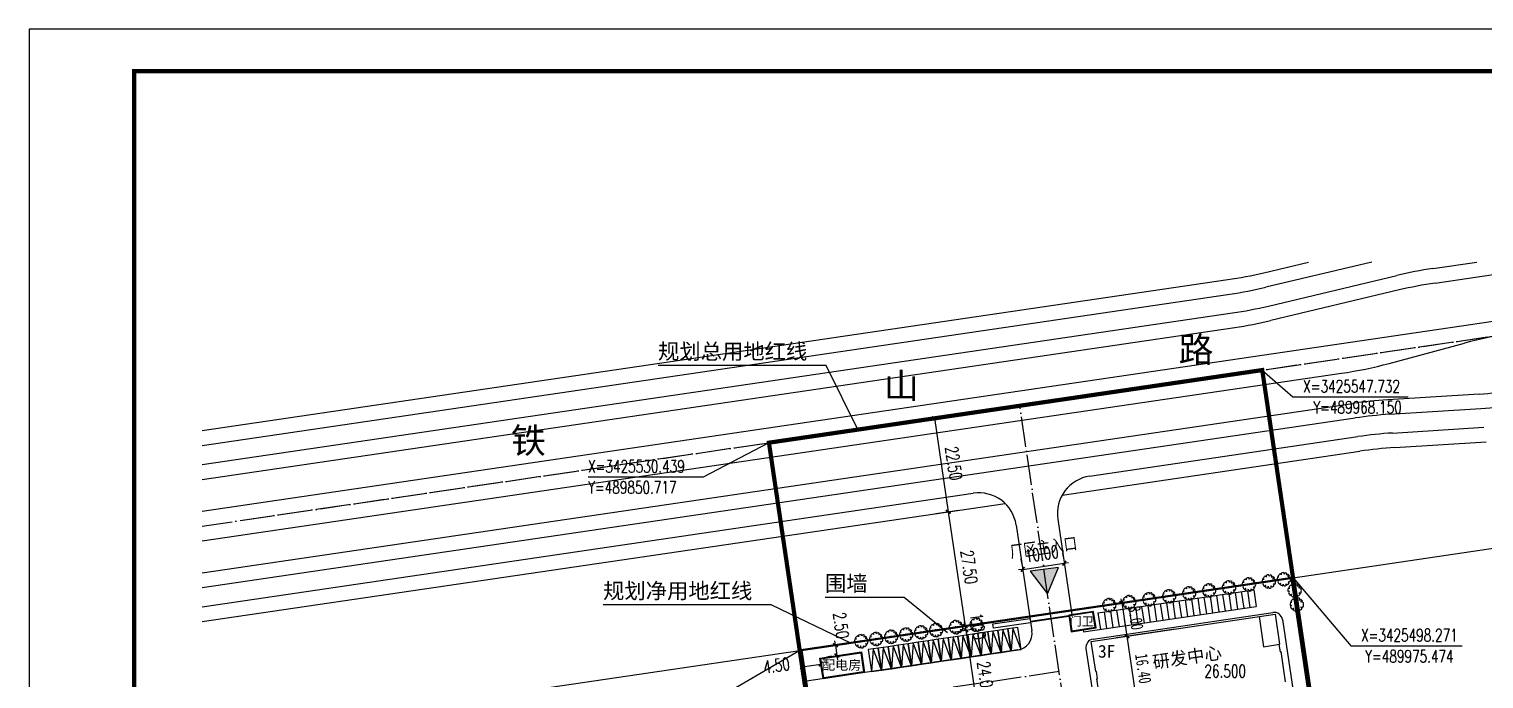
# Model space of a CAD drawing. Header units: millimetres. Extents: x 475841 to 500774, y 3420694 to 3426131.
# Drawn here: x 495581.1 to 495927.4, y 3425548.8 to 3425703.5 of the extents above; entities that cross this region are included whole.
import ezdxf

# ---------------------------------------------------------------- set-up
doc = ezdxf.new("R2010")
doc.units = ezdxf.units.MM
doc.header["$LTSCALE"] = 10
for name, pattern in [('ACAD_ISO04W100', [30.5, 24, -3, 0.5, -3]), ('ACAD_ISO05W100', [33, 24, -3, 0, -3, 0, -3]), ('DASH', [0.35, 0.25, -0.1])]:
    doc.linetypes.add(name, pattern=pattern)
doc.layers.get('0').update_dxf_attribs({"linetype": 'CONTINUOUS'})
doc.layers.get('Defpoints').update_dxf_attribs({"linetype": 'CONTINUOUS'})
for name, color, linetype in [('DIM_COOR', 3, 'CONTINUOUS'), ('DIM_ELEV', 3, 'CONTINUOUS'), ('DIM_LEAD', 3, 'CONTINUOUS'), ('E02', 7, 'CONTINUOUS'), ('PUB_DIM', 3, 'CONTINUOUS'), ('PUB_TEXT', 7, 'CONTINUOUS'), ('PUB_TITLE', 4, 'CONTINUOUS'), ('Road', 7, 'CONTINUOUS'), ('ROAD-1', 75, 'CONTINUOUS'), ('TREE', 66, 'CONTINUOUS'), ('XROAD', 7, 'CONTINUOUS'), ('停车位', 152, 'CONTINUOUS'), ('原道路', 7, 'CONTINUOUS'), ('建筑', 2, 'CONTINUOUS'), ('建筑外', 2, 'CONTINUOUS'), ('用地红线', 1, 'CONTINUOUS'), ('道路', 150, 'CONTINUOUS')]:
    doc.layers.add(name, color=color, linetype=linetype)
doc.styles.add('_TCH_DIM', font='SIMPLEX', dxfattribs={"bigfont": 'GBCBIG'})
doc.styles.add('_TCH_DIM_T3', font='simhei.ttf', dxfattribs={"width": 0.7058823529411765})
doc.styles.add('DIM_FONT', font='SIMPLEX', dxfattribs={"width": 0.7, "bigfont": 'GBCBIG'})
doc.styles.add('DIMST', font='SimSun.ttf', dxfattribs={"width": 0.8})
doc.styles.add('宋体', font='NSimSun.ttf')
doc.dimstyles.new('_TCH_ARCH_M_M&&1', dxfattribs={"dimtxt": 2.975, "dimasz": 1, "dimexe": 2.5, "dimexo": 3, "dimgap": 1.2625, "dimtad": 1, "dimzin": 0, "dimdsep": 46, "dimtxsty": '_TCH_DIM_T3', "dimblk": 'ARCHTICK', "dimcen": 0.09, "dimclrt": 7, "dimazin": 2, "dimtfac": 1, "dimtix": 1, "dimtmove": 2, "dimatfit": 3, "dimfxl": 1, "dimtolj": 1, "dimtzin": 0, "dimarcsym": 0})
doc.dimstyles.new('DIMN1', dxfattribs={"dimscale": 0.01, "dimtxt": 300, "dimasz": 100, "dimexe": 250, "dimexo": 300, "dimgap": 150, "dimtad": 1, "dimzin": 0, "dimdsep": 46, "dimtxsty": 'DIM_FONT', "dimblk": 'ARCHTICK', "dimcen": 0.09, "dimclrt": 7, "dimazin": 2, "dimtfac": 1, "dimtdec": 0, "dimtix": 1, "dimtmove": 2, "dimatfit": 3, "dimldrblk": 'ARCHTICK', "dimfxl": 1, "dimtolj": 1, "dimtzin": 0, "dimarcsym": 0})

# ---------------------------------------------------------------- blocks, each defined once
blk = doc.blocks.new('sdfedf')
at = {"layer": '停车位', "linetype": 'Continuous', "flags": 128}
for points in [[(40390647.62879141, 3427557.294919356), (40390647.62879141, 3427562.594919356), (40390650.02879141, 3427562.594919356), (40390650.02879141, 3427557.294919356), (40390647.62879141, 3427557.294919356)], [(40390647.62879141, 3427557.294919356), (40390648.82879141, 3427562.594919356), (40390650.02879141, 3427557.294919356)]]:
    blk.add_lwpolyline(points, dxfattribs=at)
blk = doc.blocks.new('dfghfg')
at = {"layer": 'TREE', "color": 68, "linetype": 'ByBlock'}
for p, q in [((509406.268241089, 3423593.02005374), (509406.6218178452, 3423593.059964756)), ((509406.6218178452, 3423593.059964756), (509406.3612876038, 3423593.19965331)), ((509406.3612876038, 3423593.19965331), (509406.3612876038, 3423593.19965331))]:
    blk.add_line(p, q, dxfattribs=at)
blk.add_circle((509407.7112059934, 3423592.546626457), 0.1145738825968271, dxfattribs=at)
for centre, radius, start, end in [((509407.7887004479, 3423592.491841269), 1.609597799522454, 160.84261869678, 187.2750076440113), ((509405.9832870107, 3423589.655919177), 2.640362469471504, 77.37282248883797, 85.46489281695875), ((509407.7887004479, 3423592.491841269), 1.572737422721862, 200.8102930087737, 231.439166426255), ((509407.800271239, 3423590.982997603), 1.760148235436332, 134.7781717335422, 147.3314574977826), ((509407.7887004479, 3423592.491841269), 1.580153127283923, 126.075086223134, 153.6245358131393), ((509406.7472989185, 3423593.104986691), 0.6732104297996909, 48.5203268672571, 80.51513693256157), ((509407.7887004479, 3423592.491841269), 1.596549086296694, 89.3321471959067, 114.3856331152114), ((509406.8375576603, 3423593.679193986), 0.3900161243638617, 343.6554953862048, 39.76000018146443), ((509407.2895467119, 3423593.828860295), 0.5791184094101951, 352.0774787647887, 26.61285016253057), ((509407.5601130034, 3423594.249938668), 0.6055300923599419, 304.1868347815371, 338.5410985510942), ((509407.7887004479, 3423592.491841269), 1.591907737864887, 62.87665778857271, 77.70212823482788), ((509408.0533987829, 3423593.910572988), 0.4610683567131214, 315.8454028106174, 359.7650515062693), ((509407.0806276748, 3423598.269274246), 4.896501161568438, 285.4397492945918, 290.7099386926781), ((509409.0496460202, 3423592.613822839), 0.7006536032791523, 83.53226132943118, 121.6543916424332), ((509410.690284622, 3423598.754125987), 5.896447816781405, 250.0864903273932, 256.3451087771562), ((509408.8866493223, 3423593.876725358), 1.966765796431264, 266.7454956895844, 282.0146248625083), ((509407.8133969895, 3423590.589947882), 1.635690329822331, 39.65359599870332, 53.9929854139696), ((509407.7887004479, 3423592.491841269), 1.569924453832538, 31.4098291469576, 49.47525297383514), ((509407.7887004479, 3423592.491841269), 1.600755679284595, 340.3307325954515, 19.42996922854628), ((509407.0609610301, 3423591.294675653), 0.2616410892313545, 97.74103767457468, 188.8107565302257), ((509403.7624485414, 3423590.92411883), 3.323492048011952, 2.946470818834649, 10.92381899814963), ((509407.7887004479, 3423592.491841269), 1.565680468177276, 243.1498331388282, 261.8356211134359), ((509408.1887524428, 3423591.154822243), 0.6608835852679074, 160.6008391786249, 199.3991608213751), ((509408.1146230217, 3423591.411938739), 0.5337378644736782, 186.1911477479429, 248.4951671808744), ((509407.7887004479, 3423592.491841269), 1.581857874712538, 274.7236252429284, 290.3276997671185), ((509408.7005242803, 3423591.354377321), 0.490350427398323, 170.631365062305, 220.6278085510842), ((509408.7899798857, 3423592.128594016), 0.9004539116576759, 230.4582339469005, 263.1092794007052), ((509407.7887004479, 3423592.491841269), 1.542217127291086, 305.3940400608477, 326.2463754165215)]:
    blk.add_arc(centre, radius, start, end, dxfattribs=at)
blk = doc.blocks.new('_ArchTick')
at = {"color": 0, "linetype": 'ByBlock', "const_width": 0.4}
blk.add_lwpolyline([(-0.5, -0.5), (0.5, 0.5)], dxfattribs=at)
blk = doc.blocks.new('*D76')
at = {"layer": 'Defpoints', "color": 0}
for p in [(495797.9396763309, 3425560.476666579), (495798.0865080122, 3425559.485058802), (495804.0364690818, 3425560.366095447)]:
    blk.add_point(p, dxfattribs=at)
at = {"layer": 'PUB_DIM', "color": 0, "lineweight": -2}
for p, q in [((495803.8896374005, 3425561.357703223), (495803.7431601698, 3425562.346917266)), ((495800.9073184568, 3425560.916098271), (495806.3626725056, 3425561.7238963)), ((495801.0541501381, 3425559.924490495), (495806.5095041869, 3425560.732288524)), ((495803.8896374005, 3425561.357703223), (495804.0364690818, 3425560.366095447)), ((495804.0364690818, 3425560.366095447), (495804.1829463125, 3425559.376881405))]:
    blk.add_line(p, q, dxfattribs=at)
for p, rotation in [((495803.8896374005, 3425561.357703223), 278.4228317147587), ((495804.0364690818, 3425560.366095447), 98.42283171475864)]:
    blk.add_blockref('_ArchTick', p, dxfattribs=dict(at, rotation=rotation))
at = {"layer": 'PUB_DIM', "color": 7, "insert": (495806.9306953669, 3425561.301331026), "char_height": 3, "attachment_point": 5, "rotation": 278.4228317147587, "style": 'DIM_FONT'}
blk.add_mtext('\\A1;1.00', dxfattribs=at)
blk = doc.blocks.new('*D79')
at = {"layer": 'Defpoints', "color": 0}
for p in [(495774.6717137569, 3425557.050324281), (495773.374046531, 3425554.333087444), (495775.035820321, 3425554.577802248)]:
    blk.add_point(p, dxfattribs=at)
at = {"layer": 'PUB_DIM', "color": 0, "lineweight": -2}
for p, q in [((495771.7037228707, 3425556.613254378), (495770.5366142284, 3425556.441384557)), ((495773.0099399669, 3425556.805609476), (495772.8642499993, 3425557.794939771)), ((495773.0099399669, 3425556.805609476), (495773.374046531, 3425554.333087444)), ((495772.0678294348, 3425554.140732346), (495770.9007207925, 3425553.968862525)), ((495773.374046531, 3425554.333087444), (495773.5197364986, 3425553.343757149))]:
    blk.add_line(p, q, dxfattribs=at)
for p, rotation in [((495773.0099399669, 3425556.805609476), 278.3772357165616), ((495773.374046531, 3425554.333087444), 98.37723571656163)]:
    blk.add_blockref('_ArchTick', p, dxfattribs=dict(at, rotation=rotation))
at = {"layer": 'PUB_DIM', "color": 7, "insert": (495774.3431153567, 3425561.498399997), "char_height": 3, "attachment_point": 5, "rotation": 278.37723571656164, "style": 'DIM_FONT'}
blk.add_mtext('\\A1;2.50', dxfattribs=at)
blk = doc.blocks.new('*D80')
at = {"layer": 'Defpoints', "color": 0}
for p in [(495764.9968375703, 3425552.273594087), (495769.4482252029, 3425552.932730438), (495769.5402195191, 3425552.311459344)]:
    blk.add_point(p, dxfattribs=at)
at = {"layer": 'PUB_DIM', "color": 0, "lineweight": -2}
for p, q in [((495765.0888318864, 3425551.652322994), (495769.5402195191, 3425552.311459344)), ((495765.4362692624, 3425549.305951962), (495765.4550249632, 3425549.179287889)), ((495769.887656895, 3425549.965088312), (495769.9064125958, 3425549.838424239))]:
    blk.add_line(p, q, dxfattribs=at)
for p, rotation in [((495765.0888318864, 3425551.652322994), 188.4228317156639), ((495769.5402195191, 3425552.311459344), 8.422831715663905)]:
    blk.add_blockref('_ArchTick', p, dxfattribs=dict(at, rotation=rotation))
at = {"layer": 'PUB_DIM', "color": 7, "insert": (495758.9867122773, 3425551.954173939), "char_height": 3, "attachment_point": 5, "rotation": 8.422831715663909, "style": 'DIM_FONT'}
blk.add_mtext('\\A1;4.50', dxfattribs=at)
blk = doc.blocks.new('*D81')
at = {"layer": 'Defpoints', "color": 0}
for p in [(495827.4994507794, 3425576.315128287), (495817.8295792693, 3425573.349293149), (495827.7217196891, 3425574.814065456)]:
    blk.add_point(p, dxfattribs=at)
at = {"layer": 'PUB_DIM', "color": 0, "lineweight": -2}
for p, q in [((495817.3901475772, 3425576.316935275), (495817.2411172829, 3425577.323391085)), ((495817.6073103596, 3425574.85035598), (495827.4994507794, 3425576.315128287)), ((495827.282287997, 3425577.781707582), (495827.1332577027, 3425578.788163392)), ((495827.4994507794, 3425576.315128287), (495828.4886648214, 3425576.461605518)), ((495817.6073103596, 3425574.85035598), (495816.6180963176, 3425574.70387875))]:
    blk.add_line(p, q, dxfattribs=at)
for p, rotation in [((495827.4994507794, 3425576.315128287), 188.4228317142264), ((495817.6073103596, 3425574.85035598), 8.422831714226469)]:
    blk.add_blockref('_ArchTick', p, dxfattribs=dict(at, rotation=rotation))
at = {"layer": 'PUB_DIM', "color": 7, "insert": (495822.1139488774, 3425578.55038426), "char_height": 3, "attachment_point": 5, "rotation": 8.422831714226502, "style": 'DIM_FONT'}
blk.add_mtext('\\A1;10.00', dxfattribs=at)
blk = doc.blocks.new('12')
at = {"layer": '道路'}
for p, q in [((489927.8713250434, 3425483.67492755, 1.332943100000001), (489970.6831827897, 3425490.014265743, 1.332943100000001)), ((489972.9545653348, 3425488.32879212, 1.332943100000001), (489975.7962236107, 3425469.138039708, 1.332943100000001)), ((489926.1858514205, 3425481.403545004, 1.332943100000001), (489927.7092146211, 3425471.115718963, 1.332943100000001)), ((489949.6206744057, 3425469.972922762, 1.332943100000001), (489950.0103038398, 3425467.341613409, 1.332943100000001)), ((489975.7962236107, 3425469.138039708, 1.332943100000001), (489952.2816863852, 3425465.656139787, 1.332943100000001)), ((489941.9678097964, 3425468.677985207, 1.332943100000001), (489942.3340028737, 3425466.204950099, 1.332943100000001)), ((489940.6485292512, 3425463.933567554, 1.332943100000001), (489937.9304360764, 3425463.531087661, 1.332943100000001)), ((489967.5201279267, 3425459.825333675, 1.332943100000001), (489918.2078079341, 3425452.523443722, 1.332943100000001))]:
    blk.add_line(p, q, dxfattribs=at)
for centre, radius, start, end in [((489970.9761372508, 3425488.035837659, 1.332943100000001), 2, 8.422831716459806, 98.42283170699085), ((489936.6121409991, 3425472.434014039, 1.332943100000001), 9, 188.4228317173273, 278.4228317215334), ((489940.3555747897, 3425465.911995638, 1.332943100000001), 2, 278.4228317163594, 8.42283171693803), ((489951.9887319237, 3425467.634567871, 1.332943100000001), 2, 188.4228317169874, 278.422831717655), ((489968.8384230035, 3425450.922407297, 1.332943100000001), 9, 8.422831716770121, 98.42283171823604)]:
    blk.add_arc(centre, radius, start, end, dxfattribs=at)
at = {"layer": '停车位', "linetype": 'Continuous', "extrusion": (-0.04157806923064616, 0.2807918294674022, 0.9588676721338565), "xscale": -1, "rotation": 269.9979916014138}
for p in [(-4415400.02159964, -43570855.62606674, 941472.7765936237), (-4415405.319170464, -43570855.62588104, 941472.7765936237), (-4415410.617471009, -43570855.62586053, 941472.77659362), (-4415415.915771568, -43570855.6262319, 941472.77659362)]:
    blk.add_blockref('sdfedf', p, dxfattribs=at)
at = {"layer": '停车位', "linetype": 'Continuous', "xscale": -1, "rotation": 8.422831722242057}
for p in [(40947015.94010919, 5951175.918119857, 1.332943100000001), (40946991.30515897, 5951172.270315506), (40947001.69542702, 5951173.80884774, 1.332943100000001), (40947004.06954072, 5951174.160393093, 1.332943100000001), (40947006.44365441, 5951174.511938445, 1.332943100000001), (40947008.8177681, 5951174.863483798, 1.332943100000001), (40947011.1918818, 5951175.215029152, 1.332943100000001), (40947013.56599549, 5951175.566574505, 1.332943100000001), (40946984.18281789, 5951171.215679446), (40946986.55693159, 5951171.567224801), (40946988.93104528, 5951171.918770151)]:
    blk.add_blockref('sdfedf', p, dxfattribs=at)
blk = doc.blocks.new('16')
at = {"layer": '道路'}
blk.add_arc((489928.1642795045, 3425481.696499466, 1.332943100000001), 2, 98.42283170650772, 188.422831717971, dxfattribs=at)
blk.add_blockref('12', (0, 0))
blk = doc.blocks.new('*D86')
at = {"layer": 'Defpoints', "color": 0}
for p in [(495855.7132737058, 3425568.992960934), (495842.3751972535, 3425558.934829107), (495856.8844940331, 3425561.083283864)]:
    blk.add_point(p, dxfattribs=at)
at = {"layer": 'PUB_DIM', "color": 0, "lineweight": -2}
for p, q in [((495852.7456315799, 3425568.553529242), (495838.7309418212, 3425566.478313101)), ((495841.2039769262, 3425566.844506178), (495841.0574996953, 3425567.83372022)), ((495841.2039769262, 3425566.844506178), (495842.3751972535, 3425558.934829107)), ((495853.9168519072, 3425560.643852171), (495839.9021621486, 3425558.56863603)), ((495842.3751972535, 3425558.934829107), (495842.5216744843, 3425557.945615065))]:
    blk.add_line(p, q, dxfattribs=at)
for p, rotation in [((495841.2039769262, 3425566.844506178), 278.4228317224011), ((495842.3751972535, 3425558.934829107), 98.42283172240109)]:
    blk.add_blockref('_ArchTick', p, dxfattribs=dict(at, rotation=rotation))
at = {"layer": 'PUB_DIM', "color": 7, "insert": (495844.5264589176, 3425563.294928172), "char_height": 2.975, "attachment_point": 5, "rotation": 278.4228317224011, "style": '_TCH_DIM_T3'}
blk.add_mtext('\\A1;8.00', dxfattribs=at)

msp = doc.modelspace()

# ---------------------------------------------------------------- hatches: boundary and pattern name
msp.add_hatch(color=1).paths.add_polyline_path([(495819.4050639238, 3425574.384753252), (495823.5292765944, 3425568.992161148), (495826.1372919393, 3425575.26013012)])

# ---------------------------------------------------------------- linework, layer by layer
at = {"color": 1, "elevation": 1.332943100000001}
msp.add_lwpolyline([(495826.1372919393, 3425575.26013012), (495819.4050639238, 3425574.384753252), (495823.5292765944, 3425568.992161148)], close=True, dxfattribs=at)
at = {"elevation": 1.332943100000001}
msp.add_lwpolyline([(495873.8798157698, 3425563.599855155), (495874.9403109191, 3425556.43794549), (495878.7388928405, 3425557.000418055)], dxfattribs=at)
at = {"layer": 'Defpoints', "elevation": 1.332943100000001, "flags": 128}
for points in [[(495874.620764402, 3425622.308180274), (495910.7254246118, 3425378.480271422)], [(495757.1872211555, 3425605.014775648), (495793.3041150896, 3425361.104248004)]]:
    msp.add_lwpolyline(points, dxfattribs=at)
at = {"layer": 'DIM_COOR', "color": 3}
for p, q in [((495874.6207644021, 3425622.308180274), (495881.8697594607, 3425615.913209193)), ((495881.8697594607, 3425615.913209193), (495909.3697594607, 3425615.913209193)), ((495757.1872211564, 3425605.014775648), (495741.5211696652, 3425596.843726006)), ((495741.5211696652, 3425596.843726006), (495714.1311696651, 3425596.843726006)), ((495881.9446282572, 3425572.847462513), (495895.707844967, 3425556.623749645)), ((495764.5110850107, 3425555.554057886), (495745.4942975367, 3425544.405716917)), ((495895.707844967, 3425556.623749645), (495922.217844967, 3425556.623749645))]:
    msp.add_line(p, q, dxfattribs=at)
at = {"layer": 'DIM_LEAD', "linetype": 'ACAD_ISO04W100'}
for p, q in [((495770.8048302221, 3425623.431040602, 1.332943100000001), (495730.7858984787, 3425623.431040602, 1.332943100000001)), ((495778.3097314014, 3425608.125301877, 1.332943100000001), (495770.8048302221, 3425623.431040602, 1.332943100000001)), ((495757.7161756399, 3425566.408783694, 1.332943100000001), (495717.6972438965, 3425566.408783694, 1.332943100000001)), ((495776.8408961408, 3425557.197250657, 1.332943100000001), (495757.7161756399, 3425566.408783694, 1.332943100000001)), ((495789.3577051143, 3425568.185590143, 1.332943100000001), (495770.5425007479, 3425568.185590143, 1.332943100000001)), ((495799.6544480971, 3425559.71852729, 1.332943100000001), (495789.3577051143, 3425568.185590143, 1.332943100000001))]:
    msp.add_line(p, q, dxfattribs=at)
at = {"layer": 'E02', "color": 1, "linetype": 'ACAD_ISO04W100', "ltscale": 0.03}
for p, q in [((495622.2805851324, 3425585.148262393, 1.332943100000001), (496021.4373294522, 3425643.928563982, 1.332943100000001)), ((495632.3185380733, 3425586.6264634, 1.332943100000001), (496021.4373294522, 3425643.928563982, 1.332943100000001)), ((495632.3185380733, 3425586.6264634, 1.332943100000001), (496021.4373294522, 3425643.928563982, 1.332943100000001)), ((495829.0586026335, 3425531.650610291, 1.332943100000001), (495816.8932068208, 3425613.807955191, 1.332943100000001)), ((495826.2672974796, 3425550.501309747, 1.332943100000001), (495769.0412651504, 3425542.027601948, 1.332943100000001))]:
    msp.add_line(p, q, dxfattribs=at)
at = {"layer": 'E02'}
msp.add_line((495829.1169600387, 3425560.0573347, 1.332943100000001), (495835.0523180883, 3425560.935699557, 1.332943100000001), dxfattribs=at)
at = {"layer": 'PUB_TITLE'}
msp.add_lwpolyline([(495581.0622583115, 3425283.510109953), (496175.0622583115, 3425283.510109953), (496175.0622583115, 3425703.510109953), (495581.0622583115, 3425703.510109953)], close=True, dxfattribs=at)
at = {"layer": 'PUB_TITLE', "const_width": 1}
msp.add_lwpolyline([(495606.0622583115, 3425293.510109953), (496165.0622583115, 3425293.510109953), (496165.0622583115, 3425693.510109953), (495606.0622583115, 3425693.510109953)], close=True, dxfattribs=at)
at = {"layer": 'Road', "ltscale": 0.5}
msp.add_line((495900.6915560154, 3425648.02088668, 1.332943100000001), (495875.4736488014, 3425642.02342102, 1.332943100000001), dxfattribs=at)
at = {"layer": 'ROAD-1', "ltscale": 0.5}
for p, q in [((495915.2644476919, 3425646.48754384, 1.332943100000001), (495925.6768497953, 3425648.02088668, 1.332943100000001)), ((495915.2644476919, 3425646.48754384, 1.332943100000001), (495925.6768497953, 3425648.02088668, 1.332943100000001)), ((495915.7743625853, 3425643.024887811, 1.332943100000001), (495949.7004668926, 3425648.02088668, 1.332943100000001)), ((495915.7743625853, 3425643.024887811, 1.332943100000001), (495949.7004668926, 3425648.02088668, 1.332943100000001)), ((495876.0864124733, 3425637.563202183, 1.332943100000001), (495906.6533697647, 3425644.832809256, 1.332943100000001)), ((495876.0864124733, 3425637.563202183, 1.332943100000001), (495906.6533697647, 3425644.832809256, 1.332943100000001)), ((495622.2805851324, 3425588.686009105, 1.332943100000001), (495965.7388096093, 3425639.264079764, 1.332943100000001)), ((495907.2061258385, 3425641.378385736, 1.332943100000001), (495876.6391685402, 3425634.10877866, 1.332943100000001)), ((495907.2061258385, 3425641.378385736, 1.332943100000001), (495876.6391685402, 3425634.10877866, 1.332943100000001)), ((495622.2805851324, 3425599.80464163, 1.332943100000001), (495867.561016903, 3425635.924932615, 1.332943100000001)), ((495622.2805851324, 3425596.266894918, 1.332943100000001), (495868.0709317892, 3425632.462276581, 1.332943100000001)), ((495904.8514518533, 3425623.903192549, 1.332943100000001), (495922.7920634083, 3425628.720991978, 1.332943100000001)), ((495622.2805851324, 3425581.610515681, 1.332943100000001), (495893.4851724877, 3425621.548428954, 1.332943100000001)), ((495622.2805851324, 3425574.029629868, 1.332943100000001), (495896.2143577198, 3425614.369446237, 1.332943100000001)), ((495926.2223811246, 3425616.610651367, 1.332943100000001), (495904.480623463, 3425615.237596961, 1.332943100000001)), ((495622.2805851324, 3425570.491883155, 1.332943100000001), (495896.7242726061, 3425610.906790203, 1.332943100000001)), ((495904.9492070183, 3425611.770600173, 1.332943100000001), (495926.6909646791, 3425613.143654578, 1.332943100000001))]:
    msp.add_line(p, q, dxfattribs=at)
for centre, radius, start, end in [((495929.9062894324, 3425547.059849155, 1.332943100000001), 100.5, 98.37723571470868, 103.3778803228333), ((495930.3433593404, 3425544.091858273, 1.332943100000001), 100, 98.37723571470868, 103.3778803228333), ((495853.0648651374, 3425734.363297008, 1.332943100000001), 99.5, 278.3772357147087, 283.3778803228333), ((495853.5019350347, 3425731.395306122, 1.332943100000001), 100, 278.3772357147087, 283.3778803293224), ((495948.7273395353, 3425532.142726037, 1.332943100000001), 100, 98.37723571470868, 105.031660803069), ((495878.9161757336, 3425720.481458492, 1.332943100000001), 100, 278.3772357147087, 285.0316607446144), ((495910.7833544739, 3425515.436416698, 1.332943100000001), 100, 93.61359402404663, 98.37723571470868), ((495919.9196501126, 3425716.411831629, 1.332943100000001), 100, 273.6135940240466, 278.3772357147087), ((495911.2204243711, 3425512.468425811, 1.332943100000001), 99.5, 93.61359402404663, 98.37723571470868), ((495920.3567200127, 3425713.443840742, 1.332943100000001), 100.5, 273.6135940240466, 278.3772357147087)]:
    msp.add_arc(centre, radius, start, end, dxfattribs=at)
at = {"layer": 'XROAD', "color": 4, "ltscale": 0.5}
msp.add_line((495874.963733914, 3425645.486077053, 1.332943100000001), (495885.6220015207, 3425648.02088668, 1.332943100000001), dxfattribs=at)
at = {"layer": 'XROAD'}
for p, q in [((495881.9446282572, 3425572.847462512, 1.332943100000001), (496016.8893214416, 3425592.719580111, 1.332943100000001)), ((495622.2805851324, 3425534.609023643, 1.332943100000001), (495764.5110850107, 3425555.554057886, 1.332943100000001))]:
    msp.add_line(p, q, dxfattribs=at)
at = {"layer": '建筑'}
for p, q in [((495834.4735991226, 3425564.846037291, 1.332943100000001), (495828.5382410729, 3425563.967672434, 1.332943100000001)), ((495828.5382410729, 3425563.967672434, 1.332943100000001), (495829.1238176443, 3425560.010767068, 1.332943100000001)), ((495835.0591756939, 3425560.889131925, 1.332943100000001), (495834.4735991226, 3425564.846037291, 1.332943100000001)), ((495829.1238176443, 3425560.010767068, 1.332943100000001), (495835.0591756939, 3425560.889131925, 1.332943100000001))]:
    msp.add_line(p, q, dxfattribs=at)
at = {"layer": '建筑', "elevation": 1.332943100000001, "flags": 128}
for points in [[(495829.1238176443, 3425560.010767068), (495835.0591756939, 3425560.889131925), (495834.4735991226, 3425564.846037291), (495828.5382410729, 3425563.967672434)], [(495829.292384084, 3425560.237891165), (495834.832051597, 3425561.057698364), (495834.3050326829, 3425564.618913194), (495828.7653651698, 3425563.799105994)], [(495829.292384084, 3425560.237891165), (495834.832051597, 3425561.057698364), (495834.3050326829, 3425564.618913194), (495828.7653651698, 3425563.799105994)], [(495769.5568641505, 3425553.564801431), (495779.0534370301, 3425554.970185202), (495779.7268500868, 3425550.419744031), (495770.2302772073, 3425549.01436026)]]:
    msp.add_lwpolyline(points, close=True, dxfattribs=at)
msp.add_lwpolyline([(495769.3297400537, 3425553.733367871), (495779.2220034699, 3425555.197309299), (495779.9539741837, 3425550.251177591), (495770.0617107674, 3425548.787236163), (495769.3297400537, 3425553.733367871)], dxfattribs=at)
at = {"layer": '建筑外'}
for p, q in [((495833.9278244963, 3425557.683989843, 1.332943100000001), (495877.6906537153, 3425564.164142522, 1.332943100000001)), ((495877.6906537153, 3425564.164142522, 1.332943100000001), (495878.7511488646, 3425557.002232858, 1.332943100000001)), ((495834.9883196455, 3425550.522080178, 1.332943100000001), (495833.9278244963, 3425557.683989843, 1.332943100000001)), ((495878.7511488646, 3425557.002232858, 1.332943100000001), (495878.5928746179, 3425556.978796501, 1.332943100000001)), ((495878.5928746179, 3425556.978796501, 1.332943100000001), (495878.8506745436, 3425555.237779787, 1.332943100000001)), ((495878.8506745436, 3425555.237779787, 1.332943100000001), (495879.0089487901, 3425555.261216144, 1.332943100000001)), ((495879.0089487901, 3425555.261216144, 1.332943100000001), (495880.0694439395, 3425548.09930648, 1.332943100000001)), ((495835.1465938922, 3425550.545516535, 1.332943100000001), (495834.9883196455, 3425550.522080178, 1.332943100000001)), ((495835.4043938179, 3425548.804499822, 1.332943100000001), (495835.1465938922, 3425550.545516535, 1.332943100000001)), ((495835.2461195713, 3425548.781063464, 1.332943100000001), (495835.4043938179, 3425548.804499822, 1.332943100000001)), ((495836.3300510774, 3425541.460879553, 1.332943100000001), (495835.2461195713, 3425548.781063464, 1.332943100000001))]:
    msp.add_line(p, q, dxfattribs=at)
at = {"layer": '建筑外', "elevation": 1.332943100000001}
msp.add_lwpolyline([(495810.4683085899, 3425561.839765215), (495819.3393388501, 3425563.153337297), (495819.4909099038, 3425562.129722817), (495810.6198796437, 3425560.816150735)], close=True, dxfattribs=at)
at = {"layer": '用地红线', "linetype": 'DASH', "const_width": 1, "elevation": 1.332943100000001, "flags": 128}
msp.add_lwpolyline([(495757.1872211555, 3425605.014775648), (495874.620764402, 3425622.308180274), (495910.7254246118, 3425378.480271422), (495793.3041150896, 3425361.104248004), (495757.1872211556, 3425605.014775648)], dxfattribs=at)
at = {"layer": '用地红线', "linetype": 'ACAD_ISO05W100', "ltscale": 0.02, "const_width": 0.5, "elevation": 1.332943100000001, "flags": 128}
msp.add_lwpolyline([(495793.3041150896, 3425361.104248004), (495764.5110850107, 3425555.554057886), (495881.9446282571, 3425572.847462513), (495910.7254246118, 3425378.480271422), (495793.3041150896, 3425361.104248004)], dxfattribs=at)
at = {"layer": '道路'}
for p, q in [((495874.963733914, 3425645.486077053, 1.332943100000001), (495885.6220015207, 3425648.02088668, 1.332943100000001)), ((495900.6915560154, 3425648.02088668, 1.332943100000001), (495875.4736488014, 3425642.02342102, 1.332943100000001)), ((495622.2805851324, 3425607.89091983, 1.332943100000001), (495866.3954971631, 3425643.839574978, 1.332943100000001)), ((495622.2805851324, 3425604.353173118, 1.332943100000001), (495866.9054120493, 3425640.376918944, 1.332943100000001)), ((495905.6461431967, 3425607.322954597, 1.332943100000001), (495927.3879008649, 3425608.696009004, 1.332943100000001)), ((495833.5341059592, 3425597.052798878, 1.332943100000001), (495897.3798774597, 3425606.454803873, 1.332943100000001)), ((495906.1560580879, 3425603.860298564, 1.332943100000001), (495927.8978156762, 3425605.23335296, 1.332943100000001)), ((495826.9961273661, 3425592.552261585, 1.332943100000001), (495897.8897923459, 3425602.99214784, 1.332943100000001)), ((495622.2805851324, 3425565.943351668, 1.332943100000001), (495805.8328489169, 3425592.973478494, 1.332943100000001)), ((495622.2805851324, 3425562.405604956, 1.332943100000001), (495813.3906572837, 3425590.548703719, 1.332943100000001)), ((495825.9423892894, 3425586.830531144, 1.332943100000001), (495829.3108616642, 3425564.082011412, 1.332943100000001)), ((495816.0469850033, 3425585.387800912, 1.332943100000001), (495819.7778826545, 3425560.191691403, 1.332943100000001)), ((495881.4499629528, 3425572.774617506, 1.332943100000001), (495910.2308108411, 3425378.4070784, 1.332943100000001)), ((495835.5065664503, 3425564.4934591, 1.332943100000001), (495872.6025542616, 3425569.983239458, 1.332943100000001)), ((495868.1510357243, 3425569.324465815, 1.332943100000001), (495868.7366122955, 3425565.367560449, 1.332943100000001)), ((495869.6348752367, 3425569.54405703, 1.332943100000001), (495870.220451808, 3425565.587151663, 1.332943100000001)), ((495871.1187147492, 3425569.763648244, 1.332943100000001), (495871.7042913204, 3425565.806742877, 1.332943100000001)), ((495872.6025542616, 3425569.983239458, 1.332943100000001), (495873.1881308329, 3425566.026334092, 1.332943100000001)), ((495832.0694145045, 3425559.941236092, 1.332943100000001), (495873.1881308329, 3425566.026334092, 1.332943100000001)), ((495844.409603525, 3425565.811006386, 1.332943100000001), (495844.9951800962, 3425561.854101019, 1.332943100000001)), ((495845.8934430375, 3425566.030597601, 1.332943100000001), (495846.4790196087, 3425562.073692234, 1.332943100000001)), ((495847.3772825499, 3425566.250188815, 1.332943100000001), (495847.9628591212, 3425562.293283448, 1.332943100000001)), ((495848.8611220624, 3425566.469780029, 1.332943100000001), (495849.4466986336, 3425562.512874662, 1.332943100000001)), ((495850.3449615748, 3425566.689371244, 1.332943100000001), (495850.9305381461, 3425562.732465877, 1.332943100000001)), ((495851.8288010873, 3425566.908962458, 1.332943100000001), (495852.4143776585, 3425562.952057091, 1.332943100000001)), ((495853.3126405997, 3425567.128553672, 1.332943100000001), (495853.898217171, 3425563.171648305, 1.332943100000001)), ((495854.7964801122, 3425567.348144887, 1.332943100000001), (495855.3820566834, 3425563.39123952, 1.332943100000001)), ((495856.2803196246, 3425567.567736101, 1.332943100000001), (495856.8658961959, 3425563.610830734, 1.332943100000001)), ((495857.7641591371, 3425567.787327315, 1.332943100000001), (495858.3497357083, 3425563.830421948, 1.332943100000001)), ((495859.2479986495, 3425568.00691853, 1.332943100000001), (495859.8335752208, 3425564.050013163, 1.332943100000001)), ((495860.731838162, 3425568.226509744, 1.332943100000001), (495861.3174147332, 3425564.269604377, 1.332943100000001)), ((495862.2156776745, 3425568.446100958, 1.332943100000001), (495862.8012542457, 3425564.489195591, 1.332943100000001)), ((495863.6995171869, 3425568.665692172, 1.332943100000001), (495864.2850937581, 3425564.708786806, 1.332943100000001)), ((495865.1833566994, 3425568.885283387, 1.332943100000001), (495865.7689332706, 3425564.92837802, 1.332943100000001)), ((495866.6671962118, 3425569.104874601, 1.332943100000001), (495867.252772783, 3425565.147969234, 1.332943100000001)), ((495835.5065664503, 3425564.4934591, 1.332943100000001), (495836.0921430215, 3425560.536553734, 1.332943100000001)), ((495836.9904059627, 3425564.713050315, 1.332943100000001), (495837.575982534, 3425560.756144948, 1.332943100000001)), ((495838.4742454752, 3425564.932641529, 1.332943100000001), (495839.0598220464, 3425560.975736162, 1.332943100000001)), ((495839.9580849877, 3425565.152232743, 1.332943100000001), (495840.5436615589, 3425561.195327376, 1.332943100000001)), ((495841.4419245001, 3425565.371823958, 1.332943100000001), (495842.0275010713, 3425561.414918591, 1.332943100000001)), ((495842.9257640126, 3425565.591415172, 1.332943100000001), (495843.5113405838, 3425561.634509805, 1.332943100000001)), ((495831.9961758888, 3425560.435843115, 1.332943100000001), (495832.0694145045, 3425559.941236092, 1.332943100000001)), ((495765.0057503144, 3425555.626902893, 1.332943100000001), (495793.4961181234, 3425363.221081481, 1.332943100000001)), ((495816.4069354113, 3425555.648926312, 1.332943100000001), (495766.1054013771, 3425548.200559105, 1.332943100000001))]:
    msp.add_line(p, q, dxfattribs=at)
at = {"layer": '道路', "linetype": 'ACAD_ISO04W100'}
for p, q in [((495819.4324127071, 3425562.524775675, 1.332943100000001), (495828.5707188181, 3425563.877140077, 1.332943100000001)), ((495819.4324127071, 3425562.524775675, 1.332943100000001), (495828.5707188181, 3425563.877140077, 1.332943100000001)), ((495819.4617081532, 3425562.326932866, 1.332943100000001), (495828.5999976466, 3425563.679294808, 1.332943100000001)), ((495819.4617081532, 3425562.326932866, 1.332943100000001), (495828.5999976466, 3425563.679294808, 1.332943100000001))]:
    msp.add_line(p, q, dxfattribs=at)
at = {"layer": '道路'}
for centre, radius, start, end in [((495851.8265004106, 3425742.772604516, 1.332943100000001), 100, 278.3772357147087, 283.3778803228333), ((495852.3364152969, 3425739.309948483, 1.332943100000001), 100, 278.3772357147087, 283.3778803228333), ((495911.9488742077, 3425507.521774334, 1.332943100000001), 100, 93.61359402404663, 98.37723571470868), ((495912.4587890772, 3425504.0591183, 1.332943100000001), 100, 93.61359401073292, 98.37723571470868), ((495834.8453156673, 3425588.14882622, 1.332943100000001), 9, 98.37723571470868, 188.422831722242), ((495807.1440586256, 3425584.069505836, 1.332943100000001), 9, 8.422831722241998, 98.37723571800814), ((495815.8210264865, 3425559.60578248, 1.332943100000001), 4, 278.4228317472896, 8.422831722241998)]:
    msp.add_arc(centre, radius, start, end, dxfattribs=at)

# ---------------------------------------------------------------- block references
msp.add_blockref('16', (5906.470221155207, 74.57577564846724))
at = {"layer": '停车位', "linetype": 'Continuous', "xscale": -1, "rotation": 8.422831722241977}
for p in [(40952857.86685306, 5951276.063931047, 1.332943100000001), (40952860.24096675, 5951276.415476399, 1.332943100000001), (40952862.61508045, 5951276.767021752, 1.332943100000001), (40952864.98919414, 5951277.118567104, 1.332943100000001), (40952867.36330785, 5951277.470112401, 1.332943100000001), (40952869.73742154, 5951277.821657698, 1.332943100000001), (40952872.11153525, 5951278.173202994, 1.332943100000001), (40952838.87394351, 5951273.251568225, 1.332943100000001), (40952841.2480572, 5951273.60311358, 1.332943100000001), (40952843.6221709, 5951273.95465893, 1.332943100000001), (40952845.99628459, 5951274.306204283, 1.332943100000001), (40952848.37039828, 5951274.657749635, 1.332943100000001), (40952850.74451198, 5951275.009294988, 1.332943100000001), (40952853.11862567, 5951275.360840342, 1.332943100000001), (40952855.49273936, 5951275.712385694, 1.332943100000001)]:
    msp.add_blockref('sdfedf', p, dxfattribs=at)
at = {"layer": '原道路', "linetype": 'Continuous'}
for p in [(-13536.33134623512, 1978.754245270509, 1.332943100000001), (-13536.33134623512, 1978.754245270509, 1.332943100000001), (-13531.58311883255, 1979.457335863728, 1.332943100000001), (-13531.58311883255, 1979.457335863728, 1.332943100000001), (-13528.021948284, 1979.984653837513, 1.332943100000001), (-13528.021948284, 1979.984653837513, 1.332943100000001), (-13560.07000636897, 1975.232399665751, 1.332943100000001), (-13560.07000636897, 1975.232399665751, 1.332943100000001), (-13555.32506969804, 1975.931144739036, 1.332943100000001), (-13555.32506969804, 1975.931144739036, 1.332943100000001), (-13550.57072096172, 1976.631275844295, 1.332943100000001), (-13550.57072096172, 1976.631275844295, 1.332943100000001), (-13545.82107825711, 1977.330713933799, 1.332943100000001), (-13545.82107825711, 1977.330713933799, 1.332943100000001), (-13541.07143555314, 1978.030152022839, 1.332943100000001), (-13541.07143555314, 1978.030152022839, 1.332943100000001), (-13525.44198581774, 1977.334089446347, 1.332943100000001), (-13525.44198581774, 1977.334089446347, 1.332943100000001), (-13569.56893794844, 1973.832610331941, 1.332943100000001), (-13569.56893794844, 1973.832610331941, 1.332943100000001), (-13564.82093253691, 1974.53277257178, 1.332943100000001), (-13564.82093253691, 1974.53277257178, 1.332943100000001), (-13524.94448412379, 1973.974279466551, 1.332943100000001), (-13524.94448412379, 1973.974279466551, 1.332943100000001), (-13606.06140388612, 1968.578899648972, 1.332943100000001), (-13601.16804981837, 1969.171565261204, 1.332943100000001), (-13628.61548397725, 1965.239218798466, 1.332943100000001), (-13625.05431343679, 1965.766536827199, 1.332943100000001), (-13621.49314289552, 1966.293854855932, 1.332943100000001), (-13617.93197235529, 1966.821172884665, 1.332943100000001), (-13614.37080181425, 1967.348490913399, 1.332943100000001), (-13610.80963127379, 1967.875808943994, 1.332943100000001)]:
    msp.add_blockref('dfghfg', p, dxfattribs=at)

# ---------------------------------------------------------------- texts
at = {"layer": 'DIM_COOR', "color": 7, "style": '_TCH_DIM', "width": 0.7058823529411765}
for s, p in [('X=3425547.732', (495884.3697594607, 3425616.963209193)), ('Y=489968.150', (495886.7697594607, 3425611.954689641)), ('X=3425530.439', (495714.1311696651, 3425597.893726006)), ('Y=489850.717', (495714.1311696651, 3425592.885206454)), ('X=3425498.271', (495898.1178449671, 3425557.673749645)), ('Y=489975.474', (495899.1178449671, 3425552.665230093))]:
    msp.add_text(s, height=2.975, dxfattribs=at).set_placement(p)
at = {"layer": 'DIM_ELEV', "color": 7, "style": '_TCH_DIM', "width": 0.7058823529411765}
msp.add_text('26.500', height=2.975, dxfattribs=at).set_placement((495860.8523873291, 3425549.117179544))
at = {"layer": 'PUB_TEXT', "linetype": 'ACAD_ISO04W100', "style": '宋体'}
for s, p in [('规划总用地红线', (495730.7858984787, 3425624.901040602, 1.332943100000001)), ('围墙', (495770.5425007479, 3425569.655590143, 1.332943100000001)), ('规划净用地红线', (495717.6972438965, 3425567.878783694, 1.332943100000001))]:
    msp.add_text(s, height=3.721518987341772, dxfattribs=at).set_placement(p)
at = {"layer": 'PUB_TEXT', "style": '宋体'}
for s, height, p in [('路', 6.075949367088608, (495854.7201280583, 3425624.150071104, 115.9449431)), ('山', 6.075949367088608, (495784.5237390775, 3425615.558983168, 89.91894309999999)), ('铁', 6.075949367088608, (495695.7839347295, 3425602.491052996, 89.91894309999999)), ('门卫', 2.126582278481012, (495828.747748649, 3425561.444951486, 1.332943100000001)), ('门卫', 2.126582278481012, (495828.747748649, 3425561.444951486, 1.332943100000001)), ('3F', 3.037974683544304, (495835.5266056003, 3425553.822938487, 1.332943100000001)), ('配电房', 2.278481012658228, (495769.8474007712, 3425550.926984012, 1.332943100000001))]:
    msp.add_text(s, height=height, dxfattribs=at).set_placement(p)
at = {"layer": 'PUB_TEXT', "style": 'DIMST', "width": 0.8}
msp.add_text('厂区主入口', height=2.945569620253162, rotation=7.653678266947535, dxfattribs=at).set_placement((495814.7871198308, 3425577.547741912, 1.332943100000001))
at = {"layer": 'PUB_TEXT', "style": '宋体'}
msp.add_text('研发中心', height=3.037974683544304, rotation=8.422831707246, dxfattribs=at).set_placement((495848.7558090056, 3425551.206617767, 1.332943100000001))

# ---------------------------------------------------------------- dimensions: what is measured, and where the dimension line sits
at = {"layer": 'PUB_DIM'}
for p1, p2, distance, dimstyle in [((495790.6158171136, 3425609.937353019, 1.332943100000001), (495793.9113852413, 3425587.681182198, 1.332943100000001), 6.014836847058339, 'DIMN1'), ((495793.9113852413, 3425587.681182198, 1.332943100000001), (495797.9396763308, 3425560.476666579, 1.332943100000001), 6.014836847152241, 'DIMN1'), ((495798.0865080122, 3425559.485058802, 1.332943100000001), (495801.6041139907, 3425535.729385576, 1.332943100000001), 6.014836847864457, 'DIMN1'), ((495856.8844940331, 3425561.083283864), (495859.2867206184, 3425544.860173578), -14.66749981707535, '_TCH_ARCH_M_M&&1')]:
    msp.add_aligned_dim(p1=p1, p2=p2, distance=distance, dimstyle=dimstyle, dxfattribs=at).render()
for p1, p2, distance, dimstyle, picture, middle in [((495817.8295792693, 3425573.349293149, 1.332943100000001), (495827.7217196891, 3425574.814065456, 1.332943100000001), 1.5174297646187271, 'DIMN1', '*D81', (495822.1139488774, 3425578.55038426, 1.332943100000001)), ((495855.7132737059, 3425568.992960935), (495856.8844940331, 3425561.083283864), -14.667499817017772, '_TCH_ARCH_M_M&&1', '*D86', (495844.5264589176, 3425563.294928172)), ((495797.9396763308, 3425560.476666579, 1.332943100000001), (495798.0865080121, 3425559.485058802, 1.332943100000001), 6.014836847403818, 'DIMN1', '*D76', (495806.9306953669, 3425561.301331026, 1.332943100000001))]:
    dim = msp.add_aligned_dim(p1=p1, p2=p2, distance=distance, dimstyle=dimstyle, dxfattribs=at)
    dim.commit()
    dim.dimension.update_dxf_attribs({"geometry": picture, "text_midpoint": middle})
for base, p1, p2, angle, picture, middle in [((495773.374046531, 3425554.333087444, 1.332943100000001), (495774.6717137569, 3425557.05032428, 1.332943100000001), (495775.0358203209, 3425554.577802248, 1.332943100000001), 278.37723571236586, '*D79', (495774.3431153567, 3425561.498399997, 1.332943100000001)), ((495769.5402195191, 3425552.311459344, 1.332943100000001), (495764.9968375702, 3425552.273594087, 1.332943100000001), (495769.4482252029, 3425552.932730438, 1.332943100000001), 8.422831727502738, '*D80', (495758.9867122773, 3425551.954173939, 1.332943100000001))]:
    dim = msp.add_linear_dim(base=base, p1=p1, p2=p2, angle=angle, dimstyle='DIMN1', dxfattribs=at)
    dim.commit()
    dim.dimension.update_dxf_attribs({"geometry": picture, "text_midpoint": middle, "dimtype": 161})

doc.saveas('drawing.dxf')
